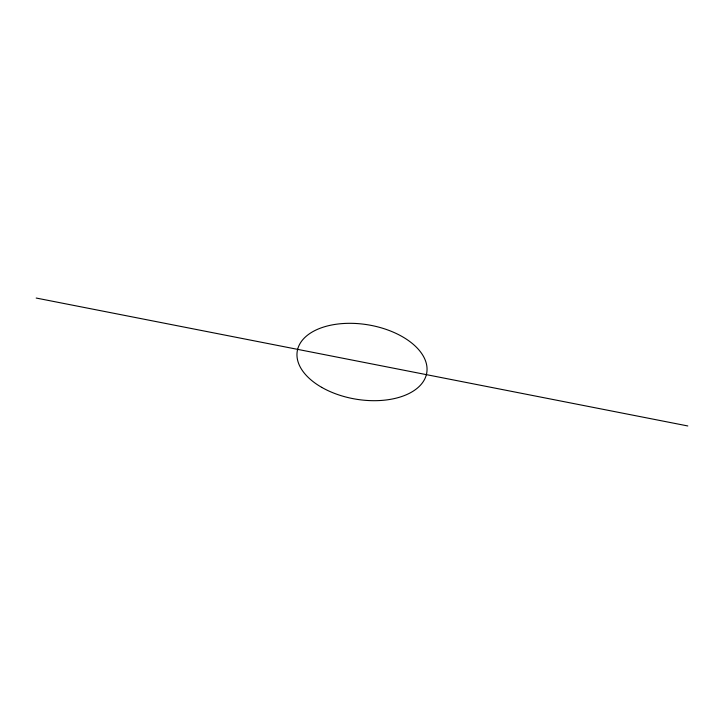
<?xml version="1.0" encoding="UTF-8"?>
<svg xmlns="http://www.w3.org/2000/svg" width="724" height="724" viewBox="0 0 724 724"><rect width="100%" height="100%" fill="white"/><g stroke="black" fill="none" stroke-linecap="round" stroke-linejoin="round"><path stroke-width="1.09" d="M36.2 298.044L687.8 425.956M321.7 387.349A65.649 37.657 9.5 0 0 426.373 374.634A65.649 37.657 9.5 0 0 337.927 324.017A65.649 37.657 9.5 0 0 321.7 387.349"/></g></svg>
